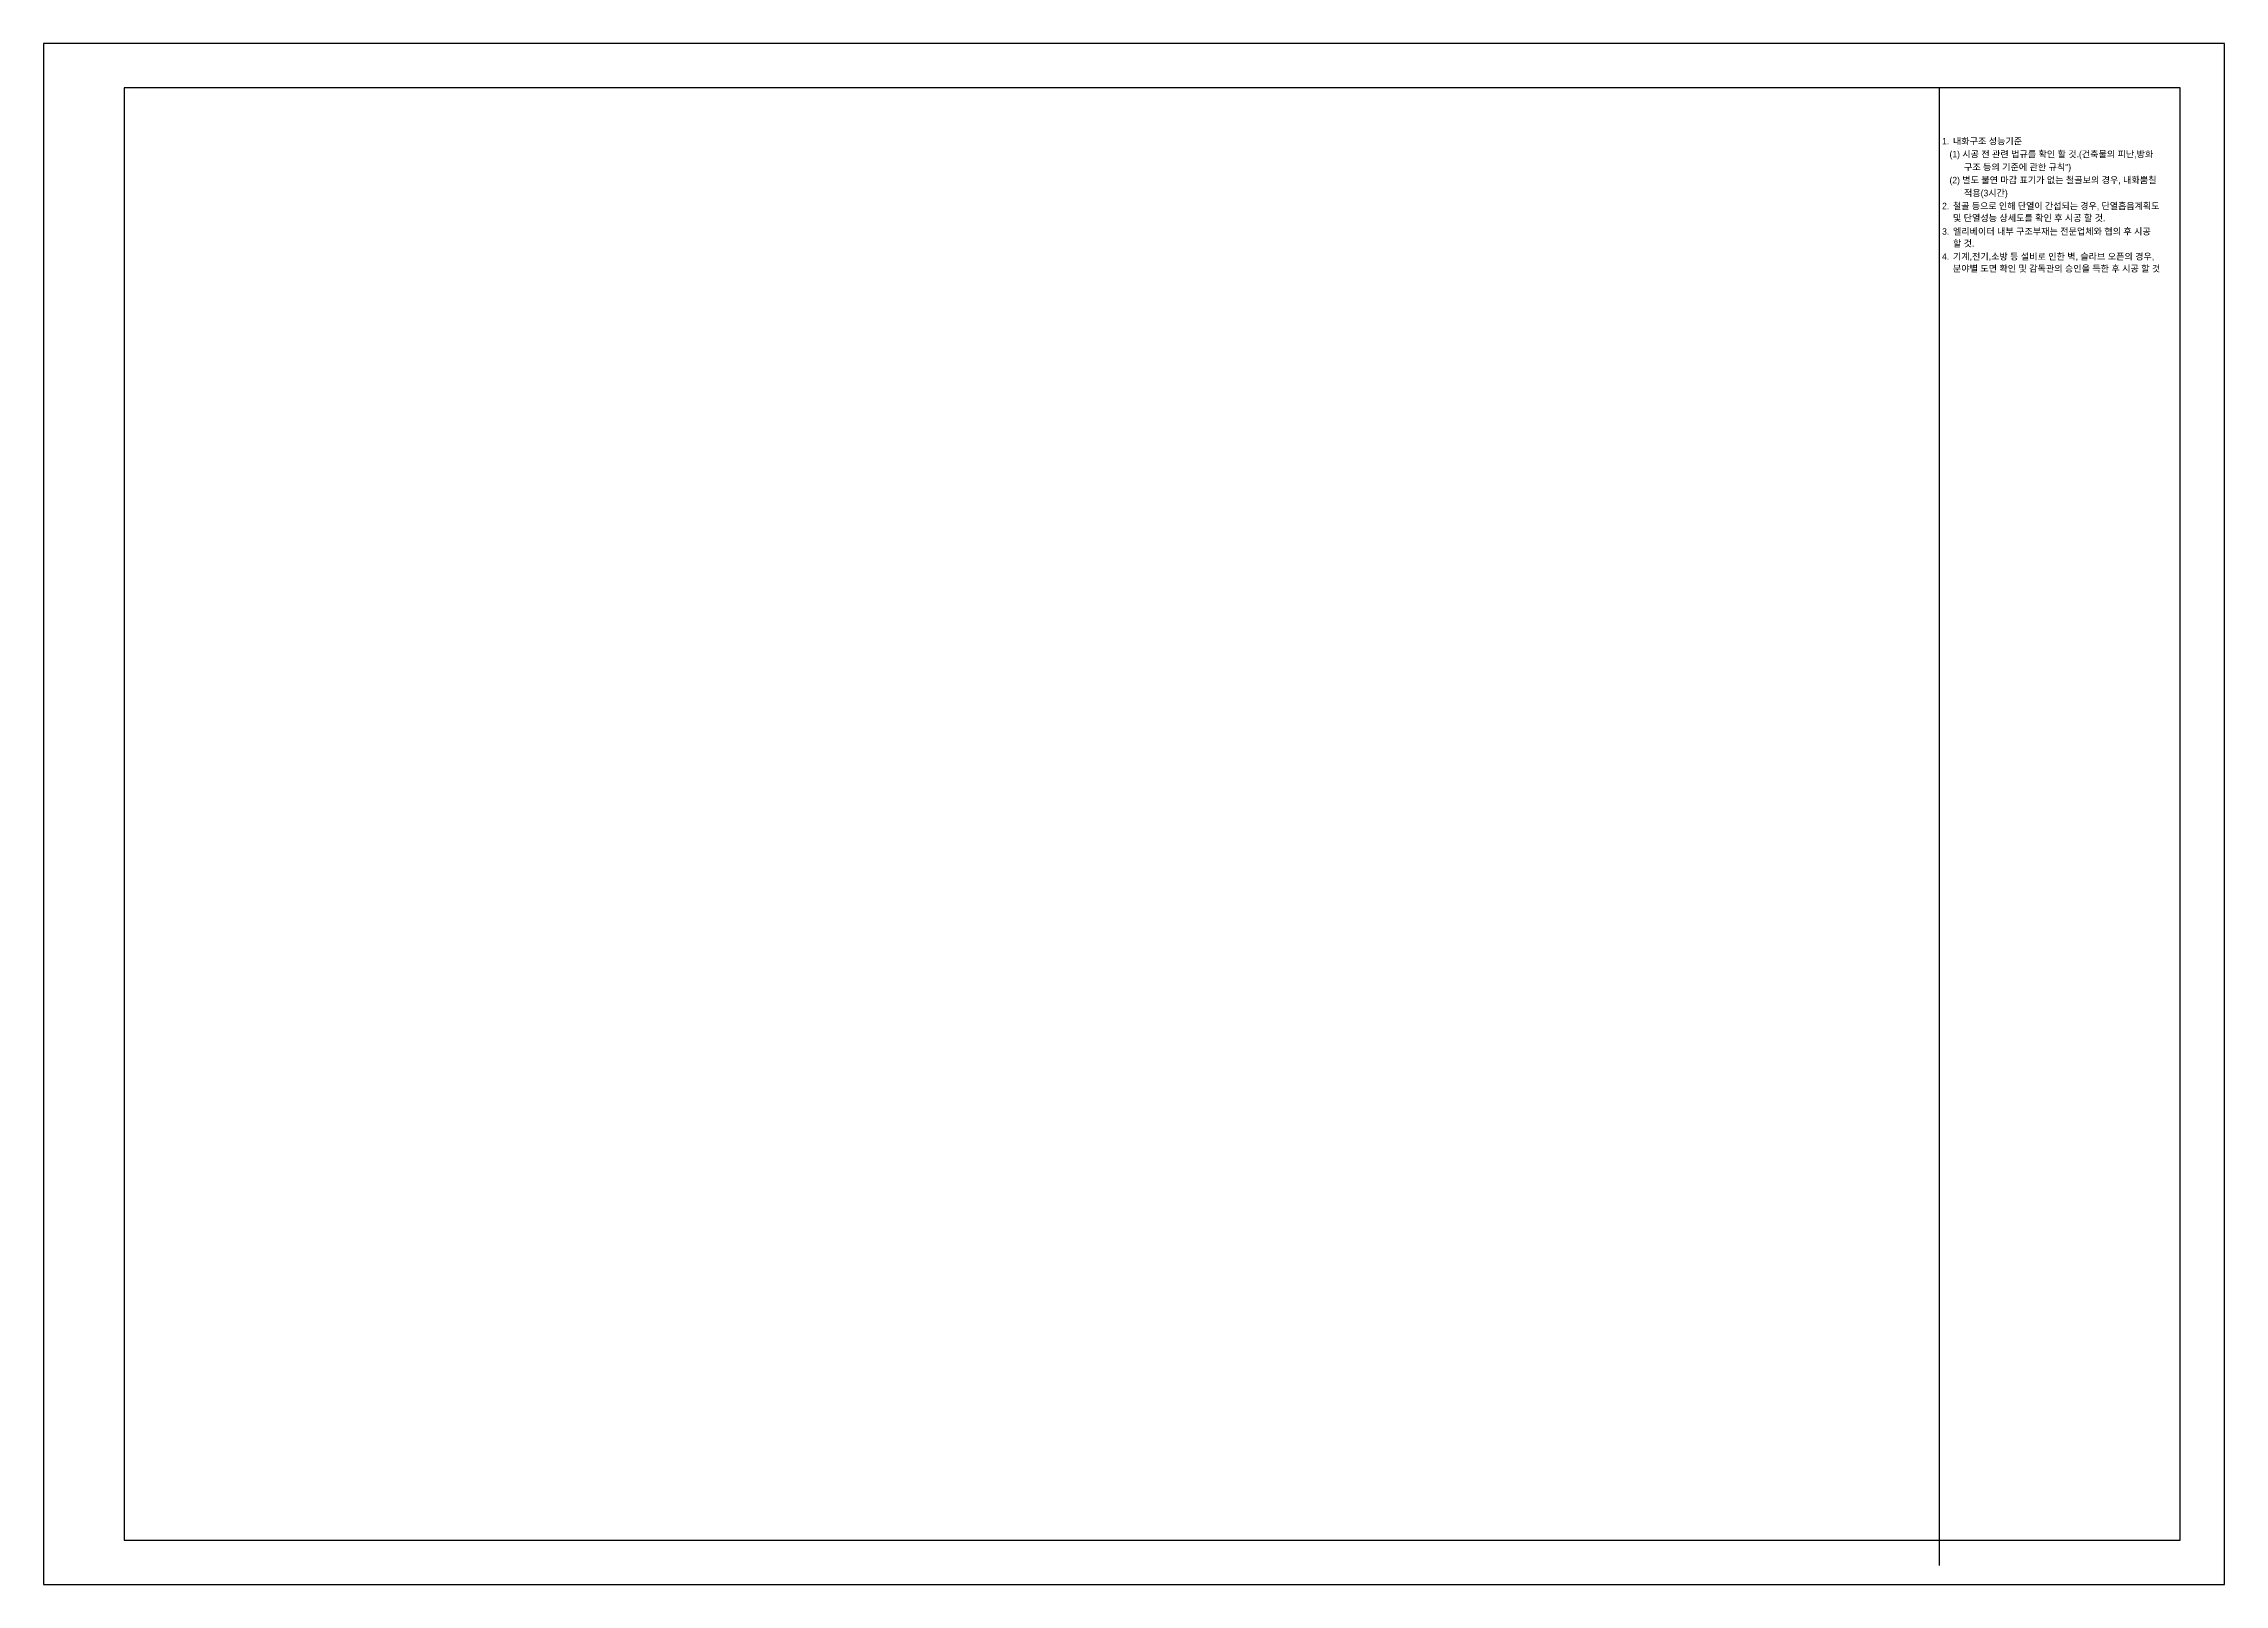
# Model space of a CAD drawing. Header units: millimetres. Extents: x 0 to 841, y 0 to 594.
import ezdxf

# ---------------------------------------------------------------- set-up
doc = ezdxf.new("R2010")
doc.units = ezdxf.units.MM
doc.layers.add('NOPLOT', color=193, linetype='Continuous', plot=False)
doc.layers.add('TEXT', color=7, linetype='Continuous')
doc.styles.add('Gtx', font='')
doc.styles.get('Gtx').set_extended_font_data('Dotum')

msp = doc.modelspace()

# ---------------------------------------------------------------- linework, layer by layer
at = {"layer": 'NOPLOT'}
for p, q in [((731, 577), (731, 17)), ((731, 567.31), (731, 7.31))]:
    msp.add_line(p, q, dxfattribs=at)
for points in [[(0, 0), (841, 0), (841, 594), (0, 594)], [(31, 17), (824, 17), (824, 577), (31, 577)]]:
    msp.add_lwpolyline(points, close=True, dxfattribs=at)

# ---------------------------------------------------------------- texts
at = {"layer": 'TEXT', "style": 'Gtx'}
for s, p in [('1.', (732.14, 555.14)), ('내화구조 성능기준', (736.32, 555.14)), ('(1) 시공 전 관련 법규를 확인 할 것.(건축물의 피난,방화', (735.01, 550.14)), ('구조 등의 기준에 관한 규칙")', (740.58, 545.14)), ('(2) 별도 불연 마감 표기가 없는 철골보의 경우, 내화뿜칠', (735.01, 540.14)), ('2.', (732.14, 530.15)), ('적용(3시간)', (740.58, 535.14)), ('3.', (732.14, 520.35)), ('엘리베이터 내부 구조부재는 전문업체와 협의 후 시공', (736.32, 520.35)), ('및 단열성능 상세도를 확인 후 시공 할 것.', (736.32, 525.53)), ('4.', (732.14, 510.67)), ('할 것.', (736.32, 515.73)), ('기계,전기,소방 등 설비로 인한 벽, 슬라브 오픈의 경우,', (736.32, 510.67)), ('분야별 도면 확인 및 감독관의 승인을 득한 후 시공 할 것', (736.32, 506.04))]:
    msp.add_text(s, height=2.5, dxfattribs=at).set_placement(p)
at = {"layer": 'TEXT', "style": 'Gtx', "width": 0.99}
msp.add_text('철골 등으로 인해 단열이 간섭되는 경우, 단열흡음계획도', height=2.5, dxfattribs=at).set_placement((736.32, 530.15))

doc.saveas('drawing.dxf')
